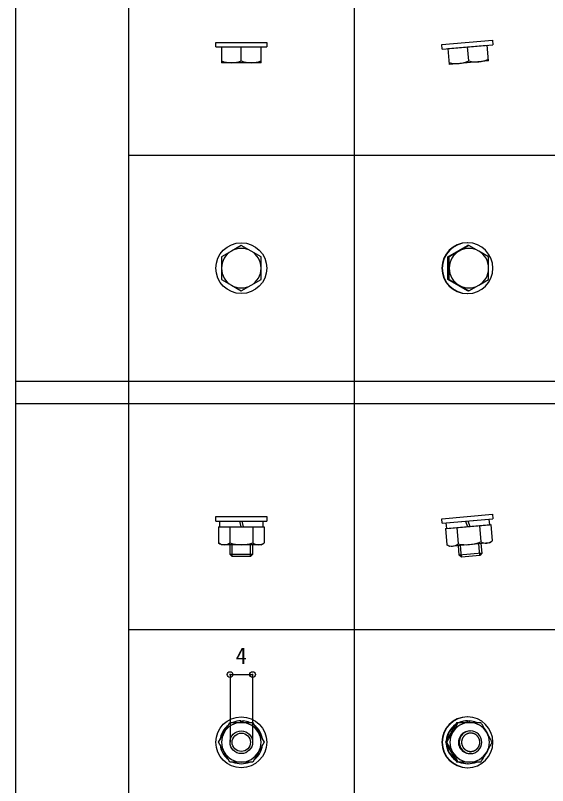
# Model space of a CAD drawing. Units: millimetres, scale not verified. Extents: x -390 to 390, y -260 to 278.
# Drawn here: x -390 to -295.8, y 4.3 to 140.8 of the extents above; entities that cross this region are included whole.
import ezdxf
from ezdxf.enums import TextEntityAlignment as Align

# ---------------------------------------------------------------- set-up
doc = ezdxf.new("R2010")
doc.units = ezdxf.units.MM
doc.header["$LTSCALE"] = 2
doc.header["$PDMODE"] = 32
doc.header["$PDSIZE"] = 1
for name, color, linetype in [('0-0', 3, 'Continuous'), ('0-F', 7, 'Continuous'), ('F-0', 4, 'Continuous'), ('F-E', 6, 'Continuous')]:
    doc.layers.add(name, color=color, linetype=linetype)
doc.styles.add('ＭＳ ゴシック', font='')
doc.styles.get('ＭＳ ゴシック').set_extended_font_data('MS Gothic')

msp = doc.modelspace()

# ---------------------------------------------------------------- linework, layer by layer
at = {"layer": '0-0'}
for p, q in [((-354.5, 135.2), (-354.5, 136)), ((-354.5, 135.2), (-345.5, 135.2)), ((-353.5, 135.2), (-353.5, 132.4)), ((-353.5, 135.2), (-346.5, 135.2)), ((-350, 132.712), (-350, 135.2)), ((-346.5, 132.4), (-346.5, 135.2)), ((-314.413, 134.811), (-314.483, 135.608)), ((-314.413, 134.811), (-305.447, 135.595)), ((-313.417, 134.898), (-306.444, 135.508)), ((-309.713, 132.725), (-309.93, 135.203)), ((-306.2, 132.719), (-306.444, 135.508)), ((-313.417, 134.898), (-313.173, 132.109)), ((-346.5, 132.4), (-353.5, 132.4)), ((-306.2, 132.719), (-313.173, 132.109)), ((-350, 100.042), (-351.748, 99.032)), ((-348.252, 99.032), (-350, 100.042)), ((-313.417, 98.021), (-309.93, 100.042)), ((-309.713, 100.042), (-311.428, 99.032)), ((-309.713, 100.042), (-309.93, 100.042)), ((-307.944, 99.032), (-309.713, 100.042)), ((-351.748, 99.032), (-353.5, 98.021)), ((-346.5, 98.021), (-348.252, 99.032)), ((-311.428, 99.032), (-313.2, 98.021)), ((-306.227, 98.021), (-307.944, 99.032)), ((-353.5, 98.021), (-353.5, 93.979)), ((-346.5, 93.979), (-346.5, 98.021)), ((-313.2, 98.021), (-313.417, 98.021)), ((-313.417, 93.979), (-313.417, 98.021)), ((-353.5, 93.979), (-351.749, 92.968)), ((-351.749, 92.968), (-350, 91.959)), ((-350, 91.959), (-348.251, 92.968)), ((-348.251, 92.968), (-346.5, 93.979)), ((-313.2, 93.979), (-313.417, 93.979)), ((-309.93, 91.959), (-313.417, 93.979)), ((-313.2, 93.979), (-311.428, 92.968)), ((-311.428, 92.968), (-309.713, 91.959)), ((-309.713, 91.959), (-307.944, 92.968)), ((-307.944, 92.968), (-306.227, 93.979)), ((-309.713, 91.959), (-309.93, 91.959)), ((-345.5, 52), (-345.5, 51.2)), ((-305.517, 52.392), (-305.447, 51.595)), ((-354.5, 51.2), (-345.5, 51.2)), ((-353.8, 50.2), (-353.8, 51.2)), ((-353.8, 51.2), (-346.2, 51.2)), ((-350.341, 51.2), (-350.073, 50.2)), ((-349.927, 51.2), (-349.659, 50.2)), ((-346.2, 51.2), (-346.2, 50.2)), ((-314.413, 50.811), (-305.447, 51.595)), ((-313.869, 49.855), (-305.817, 50.559)), ((-313.716, 50.872), (-306.145, 51.534)), ((-313.629, 49.876), (-313.716, 50.872)), ((-313.629, 49.876), (-306.058, 50.538)), ((-310.27, 51.173), (-309.916, 50.2)), ((-309.857, 51.209), (-309.503, 50.237)), ((-306.145, 51.534), (-306.058, 50.538)), ((-305.817, 50.559), (-305.565, 47.682)), ((-354.042, 50.2), (-345.958, 50.2)), ((-354.042, 50.2), (-354.042, 47.312)), ((-353.8, 50.2), (-346.2, 50.2)), ((-352.021, 50.2), (-352.021, 47.313)), ((-347.979, 50.2), (-347.979, 47.313)), ((-345.958, 50.2), (-345.958, 47.312)), ((-313.869, 49.855), (-313.618, 46.978)), ((-311.856, 50.031), (-311.605, 47.155)), ((-307.83, 50.383), (-307.578, 47.507)), ((-353.5, 47), (-354.042, 47.312)), ((-346.5, 47), (-353.5, 47)), ((-351.621, 44.9), (-351.621, 47)), ((-348.379, 44.9), (-348.379, 47)), ((-348, 47), (-348, 45.279)), ((-346.5, 47), (-345.958, 47.312)), ((-313.051, 46.714), (-313.618, 46.978)), ((-306.078, 47.324), (-313.051, 46.714)), ((-310.996, 44.786), (-311.179, 46.878)), ((-307.766, 45.068), (-307.949, 47.16)), ((-307.572, 47.193), (-307.422, 45.479)), ((-306.078, 47.324), (-305.565, 47.682)), ((-348, 45.279), (-352, 45.279)), ((-348, 45.279), (-348.379, 44.9)), ((-307.422, 45.479), (-311.407, 45.13)), ((-307.766, 45.068), (-310.996, 44.786)), ((-307.422, 45.479), (-307.766, 45.068)), ((-348.379, 44.9), (-351.621, 44.9)), ((-353.032, 13.749), (-352.021, 15.5)), ((-352.021, 15.5), (-347.979, 15.5)), ((-350.073, 15.499), (-350.073, 15.799)), ((-349.927, 15.499), (-349.927, 15.799)), ((-349.927, 15.799), (-349.659, 15.785)), ((-349.659, 15.5), (-349.659, 15.785)), ((-347.979, 15.5), (-346.968, 13.748)), ((-311.856, 15.5), (-313.869, 12)), ((-311.856, 15.5), (-307.578, 15.5)), ((-310.27, 15.785), (-309.916, 15.799)), ((-309.916, 15.5), (-309.916, 15.799)), ((-309.857, 15.5), (-309.857, 15.799)), ((-309.857, 15.799), (-309.503, 15.785)), ((-309.503, 15.5), (-309.503, 15.785)), ((-354.042, 12), (-353.032, 13.749)), ((-346.968, 13.748), (-345.958, 12)), ((-309.564, 14), (-309.414, 14)), ((-353.032, 10.251), (-354.042, 12)), ((-345.958, 12), (-346.968, 10.252)), ((-313.869, 12), (-311.856, 8.5)), ((-313.869, 12), (-313.617, 12)), ((-352.021, 8.5), (-353.032, 10.251)), ((-346.968, 10.252), (-347.979, 8.5)), ((-309.414, 10), (-309.564, 10)), ((-347.979, 8.5), (-352.021, 8.5)), ((-307.578, 8.5), (-311.856, 8.5)), ((-309.843, 8.2), (-309.93, 8.2))]:
    msp.add_line(p, q, dxfattribs=at)
for points in [[(-354.5, 136), (-345.5, 136), (-345.5, 135.2)], [(-314.483, 135.608), (-305.517, 136.392), (-305.447, 135.595)], [(-354.5, 51.2), (-354.5, 52), (-345.5, 52)], [(-314.413, 50.811), (-314.483, 51.608), (-305.517, 52.392)], [(-351.621, 44.9), (-352, 45.279), (-352, 47)], [(-310.996, 44.786), (-311.407, 45.13), (-311.557, 46.845)], [(-310.594, 13.07), (-310.608, 13.054), (-310.622, 13.038), (-310.635, 13.022), (-310.648, 13.006), (-310.66, 12.989), (-310.673, 12.972), (-310.686, 12.956), (-310.698, 12.939), (-310.71, 12.922), (-310.733, 12.887), (-310.744, 12.87), (-310.766, 12.834), (-310.776, 12.817), (-310.786, 12.799), (-310.796, 12.781), (-310.806, 12.763), (-310.816, 12.744), (-310.825, 12.726), (-310.842, 12.69), (-310.859, 12.653), (-310.867, 12.634), (-310.875, 12.616), (-310.882, 12.597), (-310.897, 12.559), (-310.904, 12.54), (-310.916, 12.503), (-310.922, 12.484), (-310.928, 12.465), (-310.934, 12.446), (-310.944, 12.408), (-310.948, 12.389), (-310.953, 12.37), (-310.958, 12.352), (-310.962, 12.333), (-310.972, 12.276), (-310.975, 12.258), (-310.978, 12.239), (-310.983, 12.201), (-310.986, 12.183)], [(-309.731, 13.582), (-309.769, 13.574), (-309.788, 13.569), (-309.825, 13.558), (-309.863, 13.547), (-309.882, 13.541), (-309.9, 13.535), (-309.919, 13.528), (-309.938, 13.522), (-309.976, 13.507), (-309.994, 13.5), (-310.013, 13.492), (-310.031, 13.484), (-310.068, 13.467), (-310.086, 13.458), (-310.104, 13.449), (-310.123, 13.44), (-310.159, 13.421), (-310.177, 13.411), (-310.194, 13.4), (-310.212, 13.39), (-310.23, 13.379), (-310.247, 13.368), (-310.265, 13.357), (-310.299, 13.334), (-310.333, 13.31), (-310.35, 13.297), (-310.382, 13.272), (-310.399, 13.258), (-310.415, 13.245), (-310.447, 13.218), (-310.462, 13.204), (-310.478, 13.19), (-310.508, 13.161), (-310.523, 13.146), (-310.538, 13.131), (-310.552, 13.116), (-310.566, 13.101), (-310.58, 13.086), (-310.594, 13.07)], [(-308.824, 13.522), (-308.843, 13.528), (-308.88, 13.541), (-308.899, 13.547), (-308.937, 13.558), (-308.974, 13.569), (-308.993, 13.574), (-309.031, 13.582), (-309.068, 13.59), (-309.087, 13.594), (-309.125, 13.6), (-309.143, 13.604), (-309.162, 13.606), (-309.18, 13.608), (-309.199, 13.611), (-309.218, 13.613), (-309.254, 13.616), (-309.272, 13.618), (-309.291, 13.618), (-309.309, 13.62), (-309.327, 13.62), (-309.345, 13.621), (-309.363, 13.621), (-309.381, 13.621), (-309.399, 13.621), (-309.417, 13.621), (-309.435, 13.62), (-309.453, 13.62), (-309.471, 13.618), (-309.49, 13.618), (-309.508, 13.616), (-309.544, 13.613), (-309.563, 13.611), (-309.6, 13.606), (-309.619, 13.604), (-309.638, 13.6), (-309.656, 13.597), (-309.675, 13.594), (-309.694, 13.59), (-309.731, 13.582)], [(-308.052, 12.922), (-308.064, 12.939), (-308.076, 12.956), (-308.089, 12.972), (-308.102, 12.989), (-308.114, 13.006), (-308.127, 13.022), (-308.14, 13.038), (-308.154, 13.054), (-308.168, 13.07), (-308.182, 13.086), (-308.196, 13.101), (-308.21, 13.116), (-308.224, 13.131), (-308.239, 13.146), (-308.254, 13.161), (-308.284, 13.19), (-308.3, 13.204), (-308.315, 13.218), (-308.347, 13.245), (-308.363, 13.258), (-308.38, 13.272), (-308.412, 13.297), (-308.429, 13.31), (-308.463, 13.334), (-308.497, 13.357), (-308.532, 13.379), (-308.55, 13.39), (-308.585, 13.411), (-308.603, 13.421), (-308.639, 13.44), (-308.658, 13.449), (-308.676, 13.458), (-308.694, 13.467), (-308.731, 13.484), (-308.75, 13.492), (-308.768, 13.5), (-308.787, 13.507), (-308.805, 13.514), (-308.824, 13.522)], [(-307.766, 12), (-307.766, 12.018), (-307.766, 12.036), (-307.767, 12.054), (-307.768, 12.072), (-307.769, 12.09), (-307.771, 12.127), (-307.773, 12.146), (-307.774, 12.164), (-307.776, 12.183), (-307.779, 12.201), (-307.784, 12.239), (-307.787, 12.258), (-307.79, 12.276), (-307.8, 12.333), (-307.805, 12.352), (-307.809, 12.37), (-307.814, 12.389), (-307.818, 12.408), (-307.823, 12.427), (-307.828, 12.446), (-307.834, 12.465), (-307.84, 12.484), (-307.846, 12.503), (-307.858, 12.54), (-307.865, 12.559), (-307.88, 12.597), (-307.887, 12.616), (-307.895, 12.634), (-307.903, 12.653), (-307.92, 12.69), (-307.937, 12.726), (-307.946, 12.744), (-307.956, 12.763), (-307.986, 12.817), (-307.996, 12.834), (-308.007, 12.852), (-308.03, 12.887), (-308.041, 12.904), (-308.052, 12.922)], [(-310.986, 12.183), (-310.988, 12.164), (-310.989, 12.146), (-310.992, 12.109), (-310.993, 12.09), (-310.994, 12.072), (-310.995, 12.054), (-310.996, 12.036), (-310.996, 12.018), (-310.996, 12), (-310.996, 11.982), (-310.996, 11.964), (-310.995, 11.946), (-310.994, 11.928), (-310.993, 11.91), (-310.992, 11.891), (-310.988, 11.836), (-310.986, 11.817), (-310.983, 11.799), (-310.981, 11.78), (-310.978, 11.762), (-310.975, 11.743), (-310.972, 11.724), (-310.962, 11.668), (-310.958, 11.648), (-310.953, 11.63), (-310.948, 11.611), (-310.944, 11.592), (-310.939, 11.573), (-310.934, 11.554), (-310.922, 11.516), (-310.916, 11.497), (-310.904, 11.46), (-310.897, 11.441), (-310.882, 11.403), (-310.875, 11.385), (-310.867, 11.366), (-310.859, 11.348), (-310.851, 11.329), (-310.842, 11.31)], [(-310.842, 11.31), (-310.825, 11.274), (-310.816, 11.256), (-310.806, 11.237), (-310.796, 11.219), (-310.786, 11.201), (-310.776, 11.184), (-310.766, 11.166), (-310.744, 11.13), (-310.733, 11.113), (-310.721, 11.096), (-310.71, 11.078), (-310.698, 11.062), (-310.686, 11.044), (-310.673, 11.028), (-310.635, 10.978), (-310.622, 10.962), (-310.608, 10.946), (-310.594, 10.93), (-310.566, 10.899), (-310.538, 10.869), (-310.508, 10.839), (-310.493, 10.824), (-310.478, 10.81), (-310.462, 10.796), (-310.447, 10.782), (-310.415, 10.755), (-310.399, 10.742), (-310.382, 10.728), (-310.366, 10.716), (-310.35, 10.703), (-310.316, 10.678), (-310.299, 10.666), (-310.265, 10.643), (-310.247, 10.632), (-310.23, 10.621), (-310.212, 10.61), (-310.194, 10.6), (-310.177, 10.59), (-310.141, 10.57)], [(-308.254, 10.839), (-308.224, 10.869), (-308.196, 10.899), (-308.168, 10.93), (-308.154, 10.946), (-308.14, 10.962), (-308.127, 10.978), (-308.089, 11.028), (-308.076, 11.044), (-308.064, 11.062), (-308.052, 11.078), (-308.041, 11.096), (-308.03, 11.113), (-308.018, 11.13), (-308.007, 11.148), (-307.996, 11.166), (-307.986, 11.184), (-307.976, 11.201), (-307.956, 11.237), (-307.946, 11.256), (-307.937, 11.274), (-307.92, 11.31), (-307.911, 11.329), (-307.903, 11.348), (-307.895, 11.366), (-307.887, 11.385), (-307.88, 11.403), (-307.865, 11.441), (-307.858, 11.46), (-307.846, 11.497), (-307.84, 11.516), (-307.828, 11.554), (-307.823, 11.573), (-307.818, 11.592), (-307.809, 11.63), (-307.805, 11.648), (-307.8, 11.668), (-307.79, 11.724), (-307.787, 11.743), (-307.784, 11.762)], [(-307.784, 11.762), (-307.781, 11.78), (-307.779, 11.799), (-307.776, 11.817), (-307.774, 11.836), (-307.771, 11.873), (-307.768, 11.928), (-307.767, 11.946), (-307.766, 11.964), (-307.766, 11.982), (-307.766, 12)], [(-310.141, 10.57), (-310.123, 10.56), (-310.104, 10.551), (-310.086, 10.542), (-310.05, 10.524), (-310.031, 10.516), (-310.013, 10.508), (-309.994, 10.5), (-309.976, 10.493), (-309.938, 10.478), (-309.919, 10.472), (-309.9, 10.465), (-309.882, 10.459), (-309.863, 10.453), (-309.825, 10.442), (-309.788, 10.431), (-309.769, 10.426), (-309.731, 10.418), (-309.694, 10.41), (-309.675, 10.406), (-309.656, 10.403), (-309.638, 10.4), (-309.6, 10.394), (-309.563, 10.389), (-309.544, 10.387), (-309.508, 10.384), (-309.49, 10.383), (-309.471, 10.382), (-309.453, 10.381), (-309.435, 10.38), (-309.399, 10.379), (-309.363, 10.379), (-309.327, 10.38), (-309.309, 10.381), (-309.291, 10.382), (-309.272, 10.383), (-309.254, 10.384), (-309.218, 10.387), (-309.199, 10.389), (-309.18, 10.392)], [(-309.18, 10.392), (-309.162, 10.394), (-309.143, 10.397), (-309.125, 10.4), (-309.087, 10.406), (-309.068, 10.41), (-309.031, 10.418), (-308.993, 10.426), (-308.974, 10.431), (-308.937, 10.442), (-308.899, 10.453), (-308.88, 10.459), (-308.843, 10.472), (-308.824, 10.478), (-308.805, 10.486), (-308.787, 10.493), (-308.768, 10.5), (-308.75, 10.508), (-308.731, 10.516), (-308.712, 10.524), (-308.676, 10.542), (-308.658, 10.551), (-308.639, 10.56), (-308.621, 10.57), (-308.585, 10.59), (-308.568, 10.6), (-308.515, 10.632), (-308.497, 10.643), (-308.463, 10.666), (-308.446, 10.678), (-308.412, 10.703), (-308.396, 10.716), (-308.38, 10.728), (-308.363, 10.742), (-308.347, 10.755), (-308.315, 10.782), (-308.3, 10.796), (-308.284, 10.81), (-308.269, 10.824), (-308.254, 10.839)]]:
    msp.add_lwpolyline(points, dxfattribs=at)
for centre, radius in [((-350, 96), 4.5), ((-350, 12), 4.5), ((-350, 12), 2), ((-350, 12), 1.621)]:
    msp.add_circle(centre, radius, dxfattribs=at)
for centre, radius, start, end in [((-351.676, 137.87), 5.471, 250.518, 269.235), ((-351.825, 137.876), 5.477, 270.804, 289.467), ((-348.175, 137.876), 5.477, 250.533, 269.196), ((-348.324, 137.87), 5.471, 270.765, 289.482), ((-311.832, 137.717), 5.471, 255.518, 274.235), ((-311.982, 137.71), 5.477, 275.804, 294.467), ((-308.345, 138.028), 5.477, 255.533, 274.196), ((-308.494, 138.009), 5.471, 275.765, 294.482), ((-309.983, 96), 4.5, 90.218, 269.782), ((-309.913, 96), 4.5, 90.218, 269.782), ((-309.947, 96), 4.5, 270.218, 89.782), ((-349.998, 95.999), 3.502, 119.986, 179.985), ((-350, 96.002), 3.498, 89.99, 119.983), ((-350, 96.002), 3.498, 60.017, 90.01), ((-350.002, 95.999), 3.502, 0.015, 60.014), ((-309.669, 96.002), 3.504, 120.135, 180.025), ((-309.686, 96.026), 3.474, 89.996, 120.086), ((-309.686, 96.026), 3.474, 59.914, 90.004), ((-309.703, 96.002), 3.504, 359.975, 59.865), ((-392.571, 95.94), 79.398, 0.044, 1.502), ((-385.599, 95.94), 79.4, 0.044, 1.502), ((-349.998, 96.001), 3.502, 180.014, 240.009), ((-350.002, 96.001), 3.502, 299.991, 359.986), ((-392.579, 96.061), 79.406, 358.498, 359.956), ((-309.669, 95.998), 3.504, 179.974, 239.86), ((-309.703, 95.998), 3.504, 300.14, 0.026), ((-385.603, 96.061), 79.404, 358.498, 359.956), ((-350, 96), 3.5, 240.021, 299.98), ((-309.686, 95.975), 3.475, 239.911, 300.089), ((-352.96, 49.02), 2.021, 237.642, 267.958), ((-353.101, 49.014), 2.015, 271.965, 302.409), ((-349.919, 54.205), 7.206, 253.045, 269.359), ((-350.08, 54.204), 7.205, 270.641, 286.956), ((-346.899, 49.014), 2.015, 237.59, 268.039), ((-347.039, 49.017), 2.018, 272.025, 302.383), ((-312.689, 48.773), 2.021, 242.642, 272.958), ((-312.829, 48.755), 2.015, 276.965, 307.409), ((-310.112, 54.204), 7.206, 258.045, 274.359), ((-310.272, 54.189), 7.205, 275.641, 291.956), ((-306.651, 49.296), 2.015, 242.59, 273.039), ((-306.79, 49.286), 2.018, 277.025, 307.383), ((-309.983, 12), 4.5, 90.218, 269.782), ((-309.913, 12), 4.5, 90.218, 269.782), ((-309.939, 12.009), 4.492, 359.891, 89.891), ((-350, 12), 3.8, 127.076, 172.92), ((-349.999, 11.999), 3.502, 90.014, 150.009), ((-350, 12), 3.8, 91.102, 112.919), ((-350.001, 11.998), 3.502, 29.986, 89.985), ((-350, 12), 3.8, 67.08, 84.851), ((-350, 12), 3.8, 7.08, 52.92), ((-309.912, 12.003), 3.803, 124.443, 175.741), ((-309.825, 12.003), 3.803, 127.215, 172.971), ((-390.397, 58.44), 89.734, 330.129, 331.411), ((-309.561, 12.014), 3.486, 90.054, 150.158), ((-309.93, 12.026), 3.774, 95.171, 112.998), ((-309.843, 12.027), 3.773, 91.109, 112.997), ((-309.568, 12.014), 3.486, 29.837, 89.945), ((-309.843, 12.026), 3.774, 66.999, 84.829), ((-387.15, -32.684), 93.024, 29.944, 31.197), ((-350, 12), 3.5, 150.021, 209.98), ((-349.998, 12.001), 3.498, 359.99, 29.983), ((-393.768, 60.529), 93.697, 328.806, 330.049), ((-309.539, 12), 3.511, 150.13, 209.87), ((-309.558, 12), 2, 90.185, 207.098), ((-309.406, 12), 2, 90.218, 269.782), ((-309.564, 12.015), 1.985, 87.488, 87.827), ((-309.418, 12.004), 1.996, 359.891, 89.891), ((-309.862, 12.004), 3.804, 19.791, 40.224), ((-384.09, -30.793), 89.428, 28.589, 29.873), ((-309.585, 12.001), 3.508, 359.985, 29.88), ((-350, 12), 3.8, 187.078, 232.92), ((-350, 12), 3.8, 307.083, 352.921), ((-349.998, 12), 3.498, 330.017, 0.01), ((-309.912, 11.997), 3.803, 184.259, 235.552), ((-393.768, -36.528), 93.697, 29.951, 31.194), ((-309.825, 11.997), 3.803, 187.029, 232.783), ((-309.562, 11.992), 1.992, 206.937, 269.956), ((-309.939, 11.992), 4.492, 270.109, 0.109), ((-309.418, 11.996), 1.996, 270.109, 0.109), ((-384.09, 54.794), 89.428, 330.127, 331.411), ((-309.585, 11.999), 3.508, 330.12, 0.015), ((-349.999, 12.002), 3.502, 209.991, 269.986), ((-350.001, 12.002), 3.502, 270.015, 330.014), ((-309.561, 11.986), 3.486, 209.842, 269.945), ((-390.394, -34.439), 89.731, 28.589, 29.871), ((-309.567, 11.986), 3.486, 270.055, 330.163), ((-387.151, 56.685), 93.025, 328.803, 330.056), ((-309.862, 11.996), 3.804, 319.783, 340.209), ((-350, 12), 3.8, 247.08, 292.926), ((-309.93, 11.973), 3.773, 246.998, 269.998), ((-309.843, 11.973), 3.773, 246.998, 269.998), ((-309.843, 11.973), 3.773, 270.002, 293.006)]:
    msp.add_arc(centre, radius, start, end, dxfattribs=at)
at = {"layer": '0-F'}
for p, q in [((-352, 24), (-348, 24)), ((-352, 24), (-352, 12)), ((-348, 24), (-348, 12))]:
    msp.add_line(p, q, dxfattribs=at)
for p in [(-352, 24), (-348, 24)]:
    msp.add_point(p, dxfattribs=at)
at = {"layer": 'F-0'}
for p, q in [((-330, 260), (-330, -260)), ((-370, 116), (390, 116)), ((-390, 76), (390, 76)), ((-390, 72), (390, 72)), ((-370, 32), (390, 32))]:
    msp.add_line(p, q, dxfattribs=at)
at = {"layer": 'F-E'}
for p, q in [((-390, 260), (-390, -260)), ((-370, 260), (-370, -260))]:
    msp.add_line(p, q, dxfattribs=at)

# ---------------------------------------------------------------- texts
at = {"layer": '0-F', "style": 'ＭＳ ゴシック'}
msp.add_text('4', height=2.933, dxfattribs=at).set_placement((-351, 25), align=Align.BOTTOM_LEFT)

doc.saveas('drawing.dxf')
